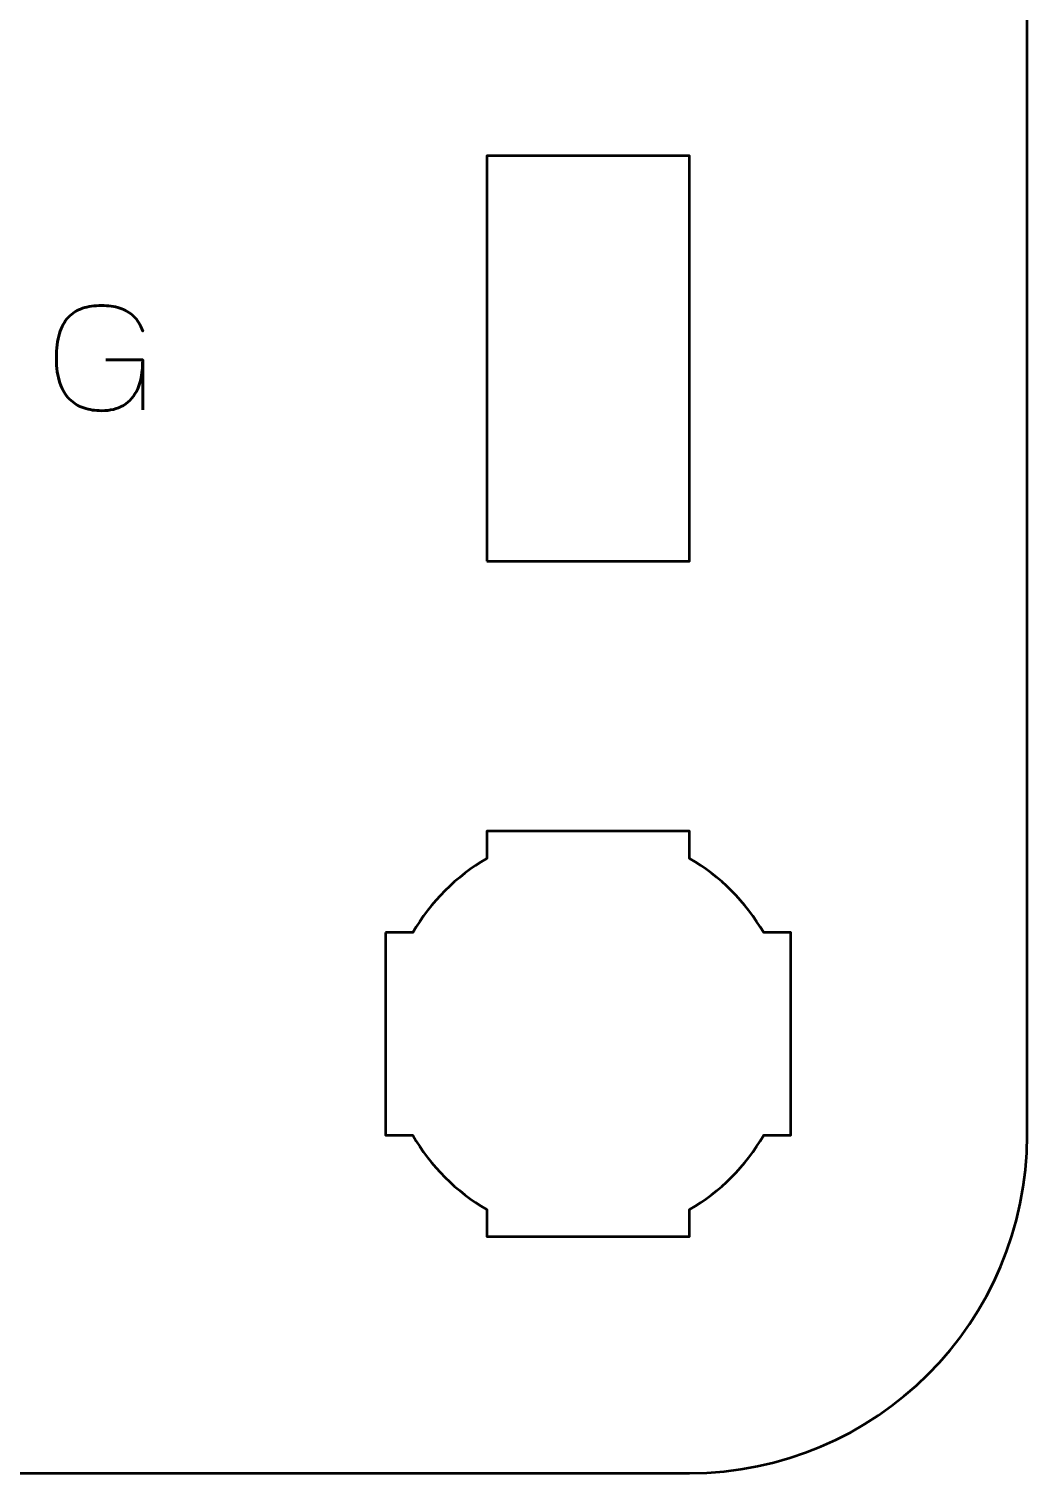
# Model space of a CAD drawing. Header units: centimetres. Extents: x -19.1 to -3.9, y -17.5 to -12.2.
# Drawn here: x -5.328 to -3.85, y -17.5 to -15.362 of the extents above; entities that cross this region are included whole.
import ezdxf

# ---------------------------------------------------------------- set-up
doc = ezdxf.new("R2010")
doc.units = ezdxf.units.CM
doc.header["$MEASUREMENT"] = 0
doc.layers.add('Layer 1', color=7, linetype='Continuous')

msp = doc.modelspace()

# ---------------------------------------------------------------- linework, layer by layer
at = {"layer": 'Layer 1', "lineweight": 53}
msp.add_lwpolyline([(-4.65, -16.15), (-4.35, -16.15), (-4.35, -15.55), (-4.65, -15.55), (-4.65, -16.15)], close=True, dxfattribs=at)
for points, knots in [([(-9.15, -17), (-9.15, -17), (-9.15, -12.7), (-9.15, -12.7), (-9.15, -12.7), (-9.15, -12.42391), (-8.92609, -12.2), (-8.65, -12.2), (-8.65, -12.2), (-8.65, -12.2), (-4.35, -12.2), (-4.35, -12.2), (-4.35, -12.2), (-4.07391, -12.2), (-3.85, -12.42391), (-3.85, -12.7), (-3.85, -12.7), (-3.85, -12.7), (-3.85, -17), (-3.85, -17), (-3.85, -17), (-3.85, -17.27609), (-4.07391, -17.5), (-4.35, -17.5), (-4.35, -17.5), (-4.35, -17.5), (-8.65, -17.5), (-8.65, -17.5), (-8.65, -17.5), (-8.92609, -17.5), (-9.15, -17.27609), (-9.15, -17)], [0, 0, 0, 0, 0.125, 0.125, 0.125, 0.125, 0.25, 0.25, 0.25, 0.25, 0.375, 0.375, 0.375, 0.375, 0.5, 0.5, 0.5, 0.5, 0.625, 0.625, 0.625, 0.625, 0.75, 0.75, 0.75, 0.75, 0.875, 0.875, 0.875, 0.875, 1, 1, 1, 1]), ([(-4.8, -16.7), (-4.8, -16.7), (-4.75985, -16.7), (-4.75985, -16.7), (-4.75985, -16.7), (-4.7335, -16.65447), (-4.69553, -16.6165), (-4.65, -16.59015), (-4.65, -16.59015), (-4.65, -16.59015), (-4.65, -16.55), (-4.65, -16.55), (-4.65, -16.55), (-4.65, -16.55), (-4.5, -16.55), (-4.5, -16.55), (-4.5, -16.55), (-4.5, -16.55), (-4.35, -16.55), (-4.35, -16.55), (-4.35, -16.55), (-4.35, -16.55), (-4.35, -16.59015), (-4.35, -16.59015), (-4.35, -16.59015), (-4.30447, -16.6165), (-4.2665, -16.65447), (-4.24015, -16.7), (-4.24015, -16.7), (-4.24015, -16.7), (-4.2, -16.7), (-4.2, -16.7), (-4.2, -16.7), (-4.2, -16.7), (-4.2, -16.85), (-4.2, -16.85), (-4.2, -16.85), (-4.2, -16.85), (-4.2, -17), (-4.2, -17), (-4.2, -17), (-4.2, -17), (-4.24015, -17), (-4.24015, -17), (-4.24015, -17), (-4.2665, -17.04553), (-4.30447, -17.0835), (-4.35, -17.10985), (-4.35, -17.10985), (-4.35, -17.10985), (-4.35, -17.15), (-4.35, -17.15), (-4.35, -17.15), (-4.35, -17.15), (-4.5, -17.15), (-4.5, -17.15), (-4.5, -17.15), (-4.5, -17.15), (-4.65, -17.15), (-4.65, -17.15), (-4.65, -17.15), (-4.65, -17.15), (-4.65, -17.10985), (-4.65, -17.10985), (-4.65, -17.10985), (-4.69553, -17.0835), (-4.7335, -17.04553), (-4.75985, -17), (-4.75985, -17), (-4.75985, -17), (-4.8, -17), (-4.8, -17), (-4.8, -17), (-4.8, -17), (-4.8, -16.85), (-4.8, -16.85), (-4.8, -16.85), (-4.8, -16.85), (-4.8, -16.7), (-4.8, -16.7)], [0, 0, 0, 0, 0.05, 0.05, 0.05, 0.05, 0.1, 0.1, 0.1, 0.1, 0.15, 0.15, 0.15, 0.15, 0.2, 0.2, 0.2, 0.2, 0.25, 0.25, 0.25, 0.25, 0.3, 0.3, 0.3, 0.3, 0.35, 0.35, 0.35, 0.35, 0.4, 0.4, 0.4, 0.4, 0.45, 0.45, 0.45, 0.45, 0.5, 0.5, 0.5, 0.5, 0.55, 0.55, 0.55, 0.55, 0.6, 0.6, 0.6, 0.6, 0.65, 0.65, 0.65, 0.65, 0.7, 0.7, 0.7, 0.7, 0.75, 0.75, 0.75, 0.75, 0.8, 0.8, 0.8, 0.8, 0.85, 0.85, 0.85, 0.85, 0.9, 0.9, 0.9, 0.9, 0.95, 0.95, 0.95, 0.95, 1, 1, 1, 1])]:
    msp.add_open_spline(points, degree=3, knots=knots, dxfattribs=at)
at = {"layer": 'Layer 1', "color": 5, "lineweight": 53}
for points, knots in [([(-5.21417, -15.85223), (-5.21417, -15.85223), (-5.15977, -15.85223), (-5.15977, -15.85223), (-5.15977, -15.85223), (-5.15984, -15.86955), (-5.16231, -15.88376), (-5.16725, -15.89484), (-5.16725, -15.89484), (-5.17219, -15.90595), (-5.17917, -15.91414), (-5.18828, -15.91947), (-5.18828, -15.91947), (-5.19738, -15.92476), (-5.20817, -15.9274), (-5.22073, -15.92737), (-5.22073, -15.92737), (-5.23015, -15.9274), (-5.2389, -15.9261), (-5.24698, -15.92338), (-5.24698, -15.92338), (-5.25506, -15.9207), (-5.26215, -15.91633), (-5.26822, -15.91029), (-5.26822, -15.91029), (-5.27428, -15.90426), (-5.27905, -15.89629), (-5.28243, -15.88637), (-5.28243, -15.88637), (-5.28582, -15.87646), (-5.28755, -15.86429), (-5.28762, -15.8499), (-5.28762, -15.8499), (-5.28758, -15.83543), (-5.28607, -15.82323), (-5.28307, -15.81321), (-5.28307, -15.81321), (-5.28003, -15.80322), (-5.27566, -15.79518), (-5.26987, -15.78908), (-5.26987, -15.78908), (-5.26412, -15.78301), (-5.2571, -15.7786), (-5.24885, -15.77585), (-5.24885, -15.77585), (-5.24059, -15.7731), (-5.23124, -15.77176), (-5.22073, -15.77179), (-5.22073, -15.77179), (-5.21075, -15.77176), (-5.20179, -15.77299), (-5.19381, -15.7755), (-5.19381, -15.7755), (-5.18584, -15.778), (-5.179, -15.78202), (-5.17328, -15.78756), (-5.17328, -15.78756), (-5.16753, -15.7931), (-5.16305, -15.8004), (-5.15977, -15.80947), (-5.15977, -15.80947), (-5.16305, -15.8004), (-5.16753, -15.7931), (-5.17328, -15.78756), (-5.17328, -15.78756), (-5.179, -15.78202), (-5.18584, -15.778), (-5.19381, -15.7755), (-5.19381, -15.7755), (-5.20179, -15.77299), (-5.21075, -15.77176), (-5.22073, -15.77179), (-5.22073, -15.77179), (-5.23124, -15.77176), (-5.24059, -15.7731), (-5.24885, -15.77585), (-5.24885, -15.77585), (-5.2571, -15.7786), (-5.26412, -15.78301), (-5.26987, -15.78908), (-5.26987, -15.78908), (-5.27566, -15.79518), (-5.28003, -15.80322), (-5.28307, -15.81321), (-5.28307, -15.81321), (-5.28607, -15.82323), (-5.28758, -15.83543), (-5.28762, -15.8499), (-5.28762, -15.8499), (-5.28755, -15.86429), (-5.28582, -15.87646), (-5.28243, -15.88637), (-5.28243, -15.88637), (-5.27905, -15.89629), (-5.27428, -15.90426), (-5.26822, -15.91029), (-5.26822, -15.91029), (-5.26215, -15.91633), (-5.25506, -15.9207), (-5.24698, -15.92338), (-5.24698, -15.92338), (-5.2389, -15.9261), (-5.23015, -15.9274), (-5.22073, -15.92737), (-5.22073, -15.92737), (-5.20817, -15.9274), (-5.19738, -15.92476), (-5.18828, -15.91947), (-5.18828, -15.91947), (-5.17917, -15.91414), (-5.17219, -15.90595), (-5.16725, -15.89484), (-5.16725, -15.89484), (-5.16231, -15.88376), (-5.15984, -15.86955), (-5.15977, -15.85223), (-5.15977, -15.85223), (-5.15977, -15.85223), (-5.21417, -15.85223), (-5.21417, -15.85223)], [0, 0, 0, 0, 0.0333333, 0.0333333, 0.0333333, 0.0333333, 0.0666667, 0.0666667, 0.0666667, 0.0666667, 0.1, 0.1, 0.1, 0.1, 0.1333333, 0.1333333, 0.1333333, 0.1333333, 0.1666667, 0.1666667, 0.1666667, 0.1666667, 0.2, 0.2, 0.2, 0.2, 0.2333333, 0.2333333, 0.2333333, 0.2333333, 0.2666667, 0.2666667, 0.2666667, 0.2666667, 0.3, 0.3, 0.3, 0.3, 0.3333333, 0.3333333, 0.3333333, 0.3333333, 0.3666667, 0.3666667, 0.3666667, 0.3666667, 0.4, 0.4, 0.4, 0.4, 0.4333333, 0.4333333, 0.4333333, 0.4333333, 0.4666667, 0.4666667, 0.4666667, 0.4666667, 0.5, 0.5, 0.5, 0.5, 0.5333333, 0.5333333, 0.5333333, 0.5333333, 0.5666667, 0.5666667, 0.5666667, 0.5666667, 0.6, 0.6, 0.6, 0.6, 0.6333333, 0.6333333, 0.6333333, 0.6333333, 0.6666667, 0.6666667, 0.6666667, 0.6666667, 0.7, 0.7, 0.7, 0.7, 0.7333333, 0.7333333, 0.7333333, 0.7333333, 0.7666667, 0.7666667, 0.7666667, 0.7666667, 0.8, 0.8, 0.8, 0.8, 0.8333333, 0.8333333, 0.8333333, 0.8333333, 0.8666667, 0.8666667, 0.8666667, 0.8666667, 0.9, 0.9, 0.9, 0.9, 0.9333333, 0.9333333, 0.9333333, 0.9333333, 0.9666667, 0.9666667, 0.9666667, 0.9666667, 1, 1, 1, 1]), ([(-5.15977, -15.92631), (-5.15977, -15.92631), (-5.15977, -15.85223), (-5.15977, -15.85223), (-5.15977, -15.85223), (-5.15977, -15.85223), (-5.15977, -15.92631), (-5.15977, -15.92631)], [0, 0, 0, 0, 0.5, 0.5, 0.5, 0.5, 1, 1, 1, 1])]:
    msp.add_open_spline(points, degree=3, knots=knots, dxfattribs=at)

doc.saveas('drawing.dxf')
